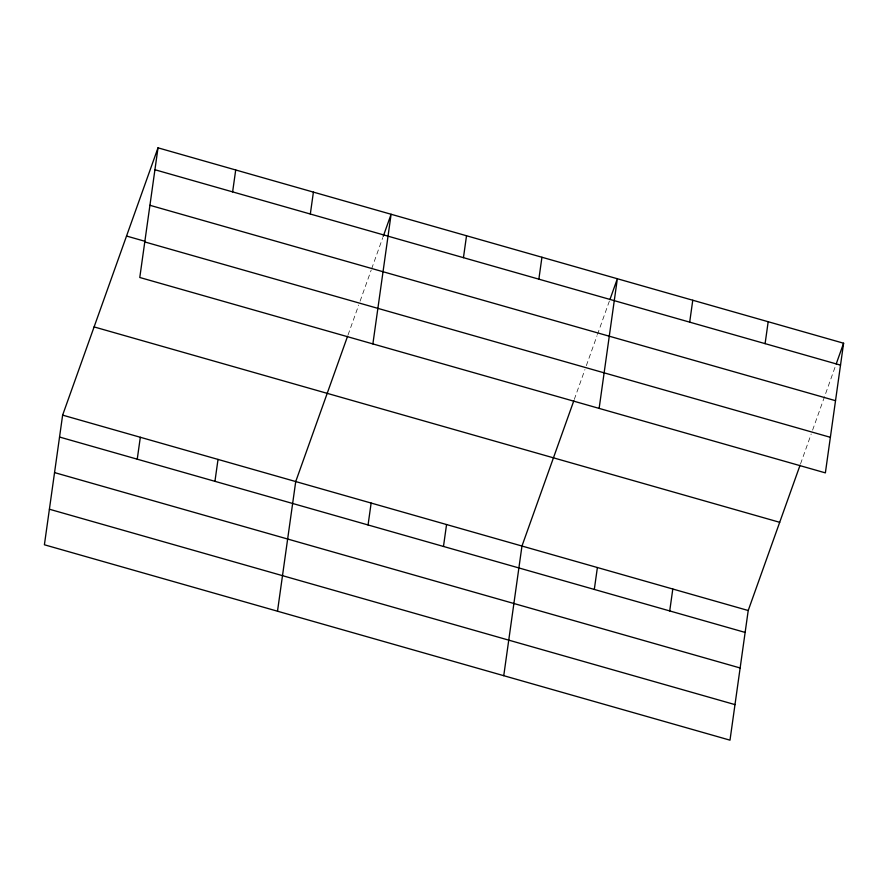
<?xml version="1.0" encoding="UTF-8"?>
<svg xmlns="http://www.w3.org/2000/svg" width="888" height="888" viewBox="0 0 888 888"><rect width="100%" height="100%" fill="white"/><g stroke="black" fill="none" stroke-linecap="round" stroke-linejoin="round"><path stroke-width="0.67" stroke-dasharray="4.44 3.33" d="M348.052 334.931L358.708 305.072M360.095 301.176L371.206 270.041M371.661 268.753L382.772 237.618M574.292 399.411L584.948 369.552M586.335 365.656L596.991 335.819M597.446 334.521L609.479 300.799M800.543 463.891L811.199 434.032M812.587 430.136L835.73 365.279"/><path stroke-width="1.33" d="M158.008 147.83L139.782 277.489L825.374 472.871L843.6 343.223L158.008 147.83L62.626 415.129L44.4 544.777L729.992 740.17L748.218 610.511L800.077 465.19M137.24 459.185L140.326 437.273M232.623 191.886L235.709 169.974M214.94 481.329L218.026 459.418M310.323 214.03L313.409 192.119M277.5 611.21L295.726 481.562L347.585 336.23M372.882 343.911L391.109 214.263L383.239 236.319M368.065 524.963L371.14 503.052M463.447 257.675L466.522 235.764M443.478 546.453L446.553 524.542M538.861 279.165L541.935 257.254M503.751 675.69L521.966 546.042L573.837 400.71M599.134 408.391L617.349 278.743L609.945 299.5M594.305 589.443L597.391 567.532M689.687 322.144L692.773 300.233M669.719 610.933L672.804 589.022M765.101 343.645L768.187 321.734M836.196 363.98L843.6 343.223M154.923 169.741L840.525 365.135M149.928 205.294L835.519 400.688M126.529 236.042L144.966 241.292M144.777 241.936L830.38 437.318M94.095 326.917L779.697 522.311M62.626 415.129L748.218 610.511M59.54 437.04L745.143 632.423M54.545 472.594L740.137 667.976M49.395 509.224L734.998 704.617"/></g></svg>
